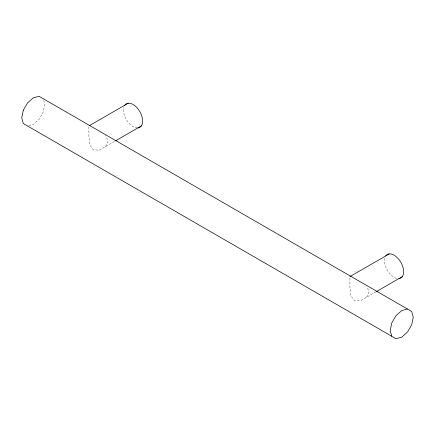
<?xml version="1.0" encoding="UTF-8"?>
<svg xmlns="http://www.w3.org/2000/svg" width="435" height="435" viewBox="0 0 435 435"><rect width="100%" height="100%" fill="white"/><g stroke="black" fill="none" stroke-linecap="round" stroke-linejoin="round"><path stroke-width="0.33" stroke-dasharray="2.17 1.63" d="M105.542 146.59L108.108 141.049L105.542 135.508M366.542 297.274L369.108 291.738L366.825 286.812M114.438 141.451L99.218 150.238L93.133 149.694L89.621 144.697L89.621 138.803L88.919 136.992L88.919 125.911M375.938 291.852L360.218 300.928L354.133 300.384L350.621 295.387L350.621 289.492L349.919 287.682L349.919 277.274M28.786 125.628L33.267 124.426L39.02 119.326L43.239 112.023L44.778 104.487L43.239 98.729M396.541 278.389A13.572 7.835 60 0 1 384.79 258.031M137.319 127.95A13.572 7.835 60 0 1 126.977 120.625A13.572 7.835 60 0 1 123.79 107.347"/><path stroke-width="0.65" d="M89.507 125.574L128.26 103.198M115.525 140.826L141.37 125.9M349.919 276.6L389.26 253.888M376.525 291.51L402.37 276.589M407.492 309.029L401.733 310.574L395.98 315.674L391.761 322.977L390.222 330.513L391.761 336.271M124.747 105.227A13.572 7.835 60 0 1 139.842 111.648A13.572 7.835 60 0 1 137.857 127.928M385.747 255.916A13.572 7.835 60 0 1 400.842 262.332A13.572 7.835 60 0 1 398.857 278.617M23.294 110.24L21.75 117.782L23.294 123.54L395.98 338.707L401.733 337.163L407.492 332.057L411.706 324.76L413.25 317.218L411.706 311.46L39.02 96.293L33.267 97.837L27.508 102.943L23.294 110.24"/></g></svg>
